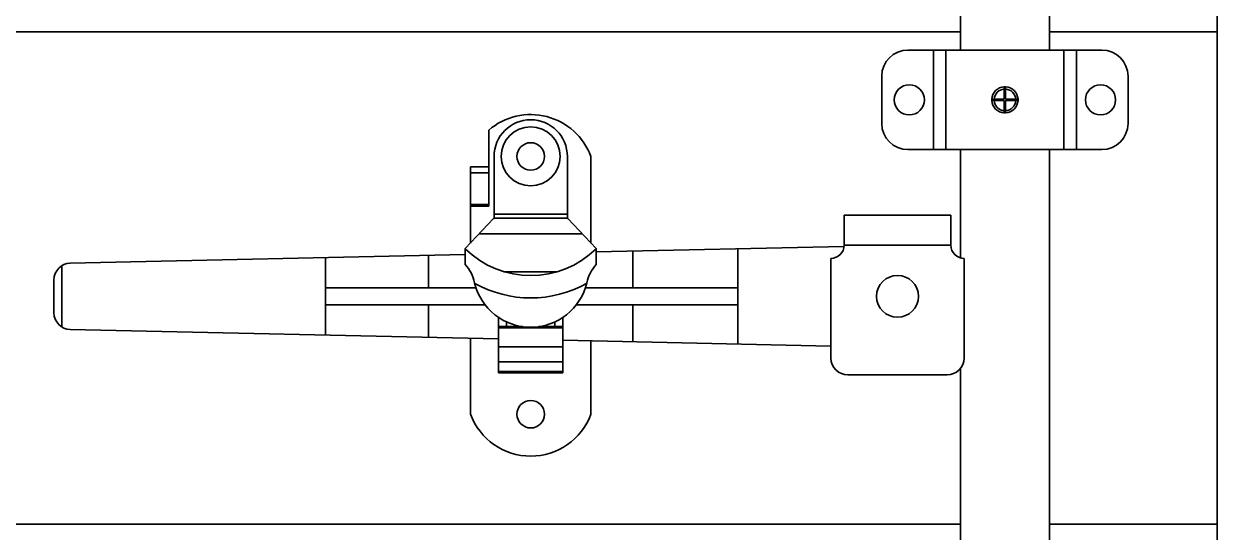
# Model space of a CAD drawing. Header units: millimetres. Extents: x 32496 to 166256, y 3504 to 23939.
# Drawn here: x 95655.3 to 96110.8, y 21251.5 to 21445.5 of the extents above; entities that cross this region are included whole.
import ezdxf

# ---------------------------------------------------------------- set-up
doc = ezdxf.new("R2010")
doc.units = ezdxf.units.MM
doc.layers.get('0').update_dxf_attribs({"lineweight": 35})

# ---------------------------------------------------------------- blocks, each defined once
blk = doc.blocks.new('8-1250')
at = {"linetype": 'Continuous'}
for p, q in [((-3950.13, -32393.79), (-3950.13, -33324.79)), ((-3916.13, -32393.79), (-3916.13, -33324.79)), ((-3852.13, -33511.79), (-3852.13, -33311.79)), ((-3950.13, -33317.79), (-4576.13, -33317.79)), ((-3852.13, -33317.79), (-3916.13, -33317.79)), ((-3896.13, -33324.79), (-3970.13, -33324.79)), ((-3960.43, -33362.79), (-3960.43, -33324.79)), ((-3955.63, -33362.79), (-3955.63, -33324.79)), ((-3910.63, -33324.79), (-3910.63, -33362.79)), ((-3905.83, -33324.79), (-3905.83, -33362.79)), ((-3980.13, -33352.79), (-3980.13, -33334.79)), ((-3886.13, -33352.79), (-3886.13, -33334.79)), ((-3933.38, -33338.8), (-3933.38, -33343.54)), ((-3932.88, -33343.54), (-3932.88, -33338.8)), ((-3933.38, -33343.54), (-3938.12, -33343.54)), ((-3938.12, -33344.04), (-3933.38, -33344.04)), ((-3933.38, -33344.04), (-3933.38, -33348.78)), ((-3928.13, -33343.54), (-3932.88, -33343.54)), ((-3932.88, -33348.78), (-3932.88, -33344.04)), ((-3932.88, -33344.04), (-3928.13, -33344.04)), ((-4130.13, -33384.39), (-4130.13, -33355.34)), ((-3970.13, -33362.79), (-3896.13, -33362.79)), ((-3950.13, -33362.79), (-3950.13, -33404.29)), ((-3916.13, -33362.79), (-3916.13, -34431.79)), ((-4128.13, -33365.39), (-4128.13, -33389.08)), ((-4100.13, -33389.08), (-4100.13, -33365.39)), ((-4091.13, -33365.45), (-4091.13, -33398.47)), ((-4137.13, -33398.47), (-4137.13, -33369.39)), ((-4137.13, -33369.39), (-4130.13, -33369.39)), ((-4137.13, -33371.61), (-4130.13, -33371.61)), ((-4137.13, -33383.78), (-4130.13, -33383.78)), ((-4130.13, -33384.39), (-4137.13, -33384.39)), ((-4139.13, -33400.59), (-4128.31, -33389.08)), ((-4128.31, -33389.08), (-4128.13, -33389.08)), ((-4128.13, -33387.39), (-4100.13, -33387.39)), ((-4128.13, -33388.89), (-4100.13, -33388.89)), ((-4100.13, -33389.08), (-4099.95, -33389.08)), ((-4089.13, -33400.59), (-4099.95, -33389.08)), ((-3994.53, -33387.79), (-3994.53, -33399.29)), ((-3953.73, -33387.79), (-3994.53, -33387.79)), ((-3953.73, -33399.29), (-3953.73, -33387.79)), ((-4094.49, -33394.89), (-4133.77, -33394.89)), ((-4289.87, -33406.15), (-4139.13, -33402.87)), ((-4153.13, -33415.59), (-4153.13, -33403.18)), ((-4139.13, -33400.59), (-4139.13, -33406.61)), ((-4089.13, -33401.78), (-3994.57, -33399.72)), ((-4089.13, -33400.59), (-4089.13, -33406.61)), ((-4075.13, -33415.59), (-4075.13, -33401.48)), ((-4035.13, -33436.97), (-4035.13, -33400.61)), ((-3953.73, -33399.29), (-3994.53, -33399.29)), ((-4293.13, -33407.13), (-4293.13, -33430.45)), ((-4192.43, -33433.55), (-4192.43, -33404.03)), ((-3999.53, -33404.29), (-3999.53, -33442.29)), ((-3948.73, -33404.29), (-3948.73, -33442.29)), ((-4296.13, -33425.03), (-4296.13, -33412.55)), ((-4124.34, -33409.39), (-4103.92, -33409.39)), ((-4134.9, -33415.59), (-4192.43, -33415.59)), ((-4035.13, -33415.59), (-4093.35, -33415.59)), ((-4192.43, -33421.99), (-4131.48, -33421.99)), ((-4153.13, -33434.4), (-4153.13, -33421.99)), ((-4096.77, -33421.99), (-4035.13, -33421.99)), ((-4075.13, -33436.1), (-4075.13, -33421.99)), ((-4126.38, -33447.93), (-4126.38, -33426.78)), ((-4126.38, -33430.29), (-4117.25, -33430.29)), ((-4101.88, -33430.79), (-4126.38, -33430.79)), ((-4123.38, -33428.48), (-4123.38, -33430.29)), ((-4111.01, -33430.29), (-4101.88, -33430.29)), ((-4104.88, -33430.29), (-4104.88, -33428.48)), ((-4101.88, -33447.93), (-4101.88, -33426.78)), ((-4289.87, -33431.43), (-4126.38, -33434.98)), ((-4137.13, -33463.73), (-4137.13, -33434.75)), ((-4101.88, -33435.52), (-3999.53, -33437.75)), ((-4126.38, -33438.1), (-4101.88, -33438.1)), ((-4091.13, -33435.75), (-4091.13, -33463.73)), ((-4101.88, -33443.74), (-4126.38, -33443.74)), ((-4126.38, -33447.46), (-4101.88, -33447.46)), ((-4101.88, -33447.93), (-4126.38, -33447.93)), ((-3955.23, -33448.79), (-3993.03, -33448.79)), ((-3950.13, -33446.27), (-3950.13, -34431.79)), ((-4576.13, -33505.79), (-3950.13, -33505.79)), ((-3916.13, -33505.79), (-3852.13, -33505.79))]:
    blk.add_line(p, q, dxfattribs=at)
for centre, radius in [((-3969.63, -33343.79), 5.75), ((-3896.63, -33343.79), 5.75), ((-4114.13, -33365.39), 11.25), ((-4114.13, -33365.39), 5.25), ((-3974.13, -33418.79), 8), ((-4114.13, -33463.79), 5.25)]:
    blk.add_circle(centre, radius, dxfattribs=at)
for centre, radius, start, end in [((-3970.13, -33334.79), 10, 90, 180), ((-3896.13, -33334.79), 10, 0, 90), ((-3933.13, -33343.79), 5, 92.866, 177.134), ((-3933.13, -33343.79), 4.13, 93.467, 176.533), ((-3933.13, -33343.79), 5, 87.1589, 92.8509), ((-3933.13, -33343.79), 4, 86.4167, 93.5833), ((-3933.13, -33343.79), 5, 2.866, 87.134), ((-3933.13, -33343.79), 4.13, 3.467, 86.533), ((-3933.13, -33343.79), 5, 177.1543, 182.8564), ((-3933.13, -33343.79), 5, 182.866, 267.134), ((-3933.13, -33343.79), 4.13, 183.467, 266.533), ((-3933.13, -33343.79), 4, 176.4167, 183.5833), ((-3933.13, -33343.79), 5, 272.866, 357.134), ((-3933.13, -33343.79), 4.13, 273.467, 356.533), ((-3933.13, -33343.79), 4, 356.4167, 3.5833), ((-3933.13, -33343.79), 5, 357.1504, 2.851), ((-3933.13, -33343.79), 4, 266.4167, 273.5833), ((-3933.13, -33343.79), 5, 267.1534, 272.8459), ((-4114.13, -33373.89), 24.5, 20.1531, 130.7728), ((-4114.13, -33365.39), 14, 0, 180), ((-3970.13, -33352.79), 10, 180, 270), ((-3896.13, -33352.79), 10, 270, 0), ((-4114.13, -33375.39), 35.5, 225.233, 314.767), ((-3999.53, -33399.29), 5, 270, 0), ((-3948.73, -33399.29), 5, 180, 270), ((-4289.73, -33412.55), 6.4, 91.2473, 180), ((-4151.13, -33417.2), 16, 13.0968, 41.4096), ((-4077.13, -33417.2), 16, 138.5904, 166.9032), ((-4114.13, -33408.59), 21.99, 193.0968, 346.9032), ((-4114.13, -33375.39), 44, 240.9787, 299.0213), ((-4289.73, -33425.03), 6.4, 180, 268.7527), ((-3993.03, -33442.29), 6.5, 180, 270), ((-3955.23, -33442.29), 6.5, 270, 0), ((-4114.13, -33455.29), 24.5, 200.1531, 339.8469)]:
    blk.add_arc(centre, radius, start, end, dxfattribs=at)

msp = doc.modelspace()

# ---------------------------------------------------------------- block references
at = {"color": 6}
msp.add_blockref('8-1250', (99962.893, 54760.291), dxfattribs=at)

doc.saveas('drawing.dxf')
